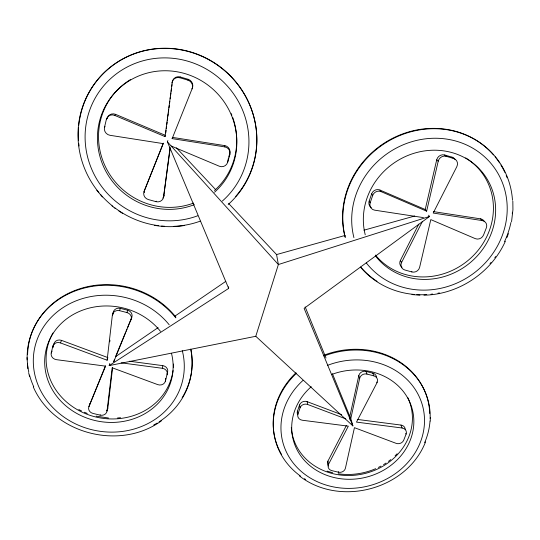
<?xml version="1.0" encoding="UTF-8"?>
<svg xmlns="http://www.w3.org/2000/svg" width="540" height="540" viewBox="0 0 540 540"><rect width="100%" height="100%" fill="white"/><g stroke="black" fill="none" stroke-linecap="round" stroke-linejoin="round"><path stroke-width="0.81" d="M224.768 146.894L224.768 145.618L172.53 137.403L172.145 138.625L224.768 146.894A6.217 6.149 23.8 0 1 229.817 154.69L227.651 162.297A6.197 6.116 19.5 0 1 219.321 166.226L171.079 145.962M430.225 421.058L430.346 417.616M112.631 367.605L107.804 408.112L107.035 411.001A5.69 5.029 9.4 0 1 100.123 415.139L92.988 413.431A5.704 5.035 10 0 1 88.897 406.64L105.577 366.147L56.437 359.667A5.879 5.245 15.7 0 1 51.226 353.025L52.785 346.41A5.9 5.272 16.1 0 1 60.44 342.907L107.116 360.214L112.367 315.131L113.137 312.781A5.872 5.387 13.5 0 1 120.305 308.353L127.649 310.237A5.859 5.38 12.6 0 1 131.74 317.54L113.724 361.854L114.467 359.242M109.742 341.834L109.937 340.173M112.941 314.442L113.137 312.781M107.035 411.001L112.172 367.774L157.775 384.635A5.711 5.15 5.5 0 0 165.375 381.24L167.589 372.134A5.69 5.15 5.7 0 0 162.797 365.648L129.465 361.226M170.161 148.541L163.613 196.85A6.183 5.94 24.1 0 1 156.019 201.67L148.338 199.557A6.203 5.94 25.6 0 1 144.079 191.464L163.195 143.62L110.005 135.304A6.48 6.156 42.4 0 1 104.497 127.339L106.353 119.482A6.507 6.183 44.1 0 1 114.757 115.412L165.017 136.593L172.294 82.141A6.507 6.298 60.4 0 1 180.198 76.957L188.129 79.299A6.487 6.291 61.6 0 1 192.382 88.04L192.132 88.918A6.534 6.338 61.3 0 0 187.853 80.109L188.129 79.299M165.773 132.887L166.097 130.39M166.313 128.729L166.631 126.232M166.847 124.571L167.164 122.074M167.38 120.407L167.697 117.916M167.913 116.249L168.23 113.751M168.446 112.091L168.77 109.593M168.98 107.933L169.304 105.435M169.513 103.768L169.837 101.277M170.154 98.78L170.37 97.112M170.586 95.452L170.903 92.954M171.119 91.294L171.436 88.796M171.761 86.299L171.97 84.638M163.613 196.85L170.093 147.292M165.375 381.24L165.767 378.526M167.204 374.814A5.724 5.184 5.6 0 0 162.378 368.294L162.797 365.648M511.549 221.778L512.939 209.682L512.831 201.177M358.796 375.604L349.556 417.683L350.359 420.586L359.681 378.27L358.796 375.604A5.603 5.035 -16.2 0 1 366.032 371.425L372.83 373.174A5.596 5.022 -16.8 0 1 376.582 377.636M418.736 224.168L400.376 260.456L401.585 262.46A5.947 5.488 -28.6 0 0 404.851 270.007L411.939 271.951A5.947 5.468 -28.9 0 0 419.6 267.422L430.799 219.605L475.308 238.646A6.082 5.515 -36.1 0 0 483.577 234.947L486.344 227.846A6.102 5.535 -37 0 0 482.288 220.583L433.202 213.05L456.82 166.671A6.284 5.805 -43.7 0 0 453.593 158.483L446.249 156.317A6.291 5.825 -44 0 0 438.217 161.204L426.634 211.181L425.23 209.5L436.705 159.847A6.244 5.785 -44.1 0 1 444.677 154.994L451.973 157.147A6.244 5.764 -43.9 0 1 455.078 159.53M53.082 347.531L53.946 343.872A5.859 5.245 16.2 0 1 61.553 340.389L107.906 357.608M100.123 415.139L100.224 414.774M167.13 373.727L167.589 372.134M228.278 158.652L227.651 162.297M228.71 157.14L229.351 154.872M131.099 319.91A5.9 5.413 12.5 0 0 126.981 312.572L127.649 310.237M351.121 419.573L352.897 425.905L255.778 336.285L109.181 365.6L109.809 363.461M156.019 201.67L156.175 201.15M107.116 360.214L107.71 358.256M112.367 315.131A5.913 5.42 13.4 0 1 119.583 310.675L120.305 308.353M88.897 406.64L105.422 365.83M255.778 336.285L278.377 264.539L276.575 254.57L228.67 203.513M109.181 365.6L228.65 288.414L167.414 141.878L167.866 140.535M297.756 414.707A5.522 4.928 -9.3 0 1 297.466 411.136L299.579 404.953A5.535 4.955 -9.6 0 1 307.139 401.659L341.699 414.72M371.311 207.617A6.062 5.731 -34.5 0 1 369.171 201.13L371.655 193.847A6.082 5.758 -36 0 1 379.937 190.046L425.23 209.5M405.796 433.37L406.087 434.113L403.731 440.154A5.495 4.786 -16.3 0 1 396.185 443.367L354.443 427.667L345.398 468.295A5.427 4.712 -11.2 0 1 338.425 472.21L331.803 470.624A5.427 4.725 -10.8 0 1 328.57 464.252L348.327 426.155L302.252 420.228A5.555 4.955 -9.3 0 1 297.938 414.005L300.065 407.795L299.579 404.953M423.421 217.62L374.645 210.168A6.102 5.771 -34.3 0 1 370.19 202.763L372.695 195.433A6.129 5.792 -35.7 0 1 381.038 191.612L426.634 211.181M165.017 136.593L165.456 135.385L115.567 114.345A6.46 6.143 44.4 0 0 107.311 118.078M144.079 191.464L163.337 143.147M506.959 237.478L508.39 233.631M172.145 138.625L192.382 88.04M115.749 356.15L125.341 332.984M125.982 331.439L126.941 329.123M127.582 327.578L131.74 317.54M171.895 82.978A6.554 6.345 60.1 0 1 179.861 77.753L180.198 76.957M425.554 441.869C406.863 489.753 339.606 507.431 299.329 475.862M60.44 342.907L61.553 340.389M51.226 353.025L51.59 352.222M51.813 351.736L52.103 351.095M52.785 346.41L53.946 343.872M505.352 241.265C491.292 272.693 458.406 294.638 423.934 295.184M401.585 262.46L422.361 221.468M328.59 466.034A5.393 4.698 -10.8 0 1 327.915 461.126L346.383 425.459M376.765 382.023L377.014 382.698L356.481 422.105L402.125 428.004A5.508 4.806 -16.7 0 1 406.087 434.113M114.757 115.412L115.567 114.345M104.497 127.339L105.057 126.617M106.353 119.482L107.224 118.388M395.105 455.814L397.136 453.776M388.429 461.389L390.744 459.628M428.558 215.204L429.584 216.439L304.121 308.353L352.897 425.905M116.046 356.346L158.112 327.605M174.805 316.204L225.794 281.36M161.474 420.802C120.123 450.913 53.899 434.18 33.291 386.93M383.549 464.623L386.026 463.057M378.371 467.438L380.99 466.088M375.685 468.673C363.994 473.762 350.892 475.619 338.263 473.789M429.584 216.439L278.377 264.539L167.414 141.878M276.575 254.57L345.215 235.413M363.953 230.182L414.767 216.007M184.181 225.551C174.38 227.111 164.336 227.029 154.555 225.356M117.517 417.987L120.555 417.71M419.918 295.171L411.959 294.59M108.459 418.007L96.167 416.151M357.284 419.411L400.99 425.075A5.474 4.786 -16.8 0 1 405.243 429.374M121.142 362.839L162.378 368.294M433.397 211.613L480.506 218.849A6.062 5.501 -37.1 0 1 484.414 221.67M119.583 310.675L126.981 312.572M359.681 378.27A5.636 5.062 -16.2 0 1 366.957 374.072L373.802 375.827A5.636 5.049 -16.7 0 1 377.014 382.698M332.593 472.696L327.085 471.116M179.861 77.753L187.853 80.109M300.065 407.795A5.569 4.982 -9.6 0 1 307.672 404.48L345.701 418.824M84.375 412.243L87.251 413.417M78.799 409.529L81.553 410.947M122.58 213.381L118.928 211.059M111.949 205.902L115.378 208.562M451.973 157.147L453.593 158.483M444.677 154.994L446.249 156.317M436.705 159.847L438.217 161.204M480.506 218.849L482.288 220.583M349.4 417.872L350.548 419.006M176.445 147.845L215.696 189.682M102.431 196.972L96.808 190.303M379.937 190.046L381.038 191.612M371.655 193.847L372.695 195.433M369.171 201.13L370.19 202.763M411.541 271.303L411.939 271.951M305.174 306.923L325.998 357.98M332.424 373.727L350.831 418.858M400.99 425.075L402.125 428.004M372.83 373.174L373.802 375.827M366.032 371.425L366.957 374.072M28.661 372.816L29.538 376.414M338.29 471.609L338.425 472.21M327.915 461.126L328.57 464.252M307.139 401.659L307.672 404.48M297.466 411.136L297.938 414.005M27.864 368.624L27 357.568M229.817 154.69L229.784 153.36A6.17 6.109 24.9 0 0 224.768 145.618M228.629 286.787L228.65 288.414M164.052 195.237A6.143 5.9 24.4 0 1 162.837 198.079M144.288 192.665A6.156 5.9 25.9 0 1 144.659 189.884M402.023 267.226A5.906 5.454 -28.7 0 1 400.376 260.456M107.804 408.112A5.65 5.002 9.4 0 1 106.738 410.528M89.478 405.857A5.663 5.009 10 0 1 89.795 403.772M165.692 378.776A5.677 5.123 5.6 0 1 165.483 379.276M194.359 204.64A70.544 68.452 39.6 0 1 97.43 137.552A70.544 68.452 39.6 0 1 195.203 77.477A70.544 68.452 39.6 0 1 214.549 192.233M79.076 146.009A90.362 87.703 40.5 0 1 78.799 143.633M78.523 140.461A90.362 87.703 40.5 0 1 78.57 127.717M78.786 125.334A90.362 87.703 40.5 0 1 202.527 56.383A90.362 87.703 40.5 0 1 235.697 196.412M232.733 117.504A69.95 67.892 40.2 0 1 214.495 190.499M193.59 203.074A69.95 67.892 40.2 0 1 106.231 168.352A69.95 67.892 40.2 0 1 130.444 79.603M231.235 113.63A69.95 67.892 40.2 0 1 231.863 115.169M197.728 215.771A82.924 80.46 39.8 0 1 85.111 135.29A82.924 80.46 39.8 0 1 200.799 66.163A82.924 80.46 39.8 0 1 222.332 201.076M98.874 192.53A90.558 87.885 40.4 0 1 108.878 68.431A90.558 87.885 40.4 0 1 234.07 80.008A90.558 87.885 40.4 0 1 228.204 204.491M200.185 221.177A90.558 87.885 40.4 0 1 173.941 226.341M164.686 226.267A90.558 87.885 40.4 0 1 161.602 226.024M158.524 225.679A90.558 87.885 40.4 0 1 114.838 207.826M112.961 206.381A90.558 87.885 40.4 0 1 100.406 194.346M365.236 234.779A67.871 62.809 -36.1 0 1 440.006 150.444A67.871 62.809 -36.1 0 1 485.555 244.985A67.871 62.809 -36.1 0 1 375.307 255.683M500.931 165.031A86.947 80.561 -36.4 0 1 504.873 172.382M506.216 175.433A86.947 80.561 -36.4 0 1 507.141 177.761M377.042 281.34A86.947 80.561 -36.4 0 1 361.22 267.658M345.053 236.966A86.947 80.561 -36.4 0 1 389.799 139.793A86.947 80.561 -36.4 0 1 493.533 154.926M495.146 156.85A86.947 80.561 -36.4 0 1 499.595 162.918M465.703 157.903A67.311 62.343 -36.3 0 1 474.917 253.976A67.311 62.343 -36.3 0 1 375.442 255.083M353.916 237.6A79.778 73.825 -36.1 0 1 441.551 138.503A79.778 73.825 -36.1 0 1 495.666 249.143A79.778 73.825 -36.1 0 1 366.309 262.933M345.303 237.519A87.129 80.71 -36.3 0 1 414.68 130.849A87.129 80.71 -36.3 0 1 512.494 200.232M512.413 212.247A87.129 80.71 -36.3 0 1 512.278 213.719M510.928 222.527A87.129 80.71 -36.3 0 1 504.529 241.643M495.707 256.547A87.129 80.71 -36.3 0 1 494.809 257.762M491.009 262.474A87.129 80.71 -36.3 0 1 490.01 263.608M439.425 292.91A87.129 80.71 -36.3 0 1 437.967 293.2M432.648 294.043A87.129 80.71 -36.3 0 1 430.967 294.239M426.776 294.597A87.129 80.71 -36.3 0 1 416.745 294.617M414.254 294.442A87.129 80.71 -36.3 0 1 360.45 267.037M331.621 374.504A61.439 54.25 -13.4 0 1 413.809 423.677A61.439 54.25 -13.4 0 1 327.287 475.511A61.439 54.25 -13.4 0 1 311.229 386.721M323.892 355.246A78.766 69.694 -13.4 0 1 429.759 413.532M281.617 454.606A78.766 69.694 -13.4 0 1 295.886 372.877M407.653 397.339A60.973 53.919 -13.4 0 1 365.58 473.337A60.973 53.919 -13.4 0 1 291.303 427.403M327.51 365.364A72.212 63.767 -13.4 0 1 424.487 422.408A72.212 63.767 -13.4 0 1 323.696 484.272A72.212 63.767 -13.4 0 1 302.933 380.45M324.088 356.015A78.921 69.802 -13.4 0 1 430.151 418.554M430.022 421.058A78.921 69.802 -13.4 0 1 424.622 442.706M305.654 479.473A78.921 69.802 -13.4 0 1 304.398 478.703M300.74 476.253A78.921 69.802 -13.4 0 1 296.609 373.127M171.538 353.552A64.456 57.996 11 0 1 98.543 421.261A64.456 57.996 11 0 1 54.061 331.931A64.456 57.996 11 0 1 160.508 331.405M191.038 349.853A82.606 74.453 11.2 0 1 182.142 397.751M27.587 354.496A82.606 74.453 11.2 0 1 84.996 287.273A82.606 74.453 11.2 0 1 175.892 317.135M173.05 370.541A63.95 57.611 11.1 0 1 91.233 415.733A63.95 57.611 11.1 0 1 52.94 333.005M173.543 364.014A63.95 57.611 11.1 0 1 173.401 367.288M182.304 350.717A75.762 68.168 11 0 1 97.065 430.819A75.762 68.168 11 0 1 44.125 326.045A75.762 68.168 11 0 1 169.222 324.83M190.667 349.103A82.775 74.581 11.1 0 1 159.125 421.828M157.14 423.063A82.775 74.581 11.1 0 1 153.738 425M33.75 386.768A82.775 74.581 11.1 0 1 29.525 375.084M28.789 372.08A82.775 74.581 11.1 0 1 27.466 363.717M27.209 359.883A82.775 74.581 11.1 0 1 82.296 288.576A82.775 74.581 11.1 0 1 175.79 317.844"/></g></svg>
